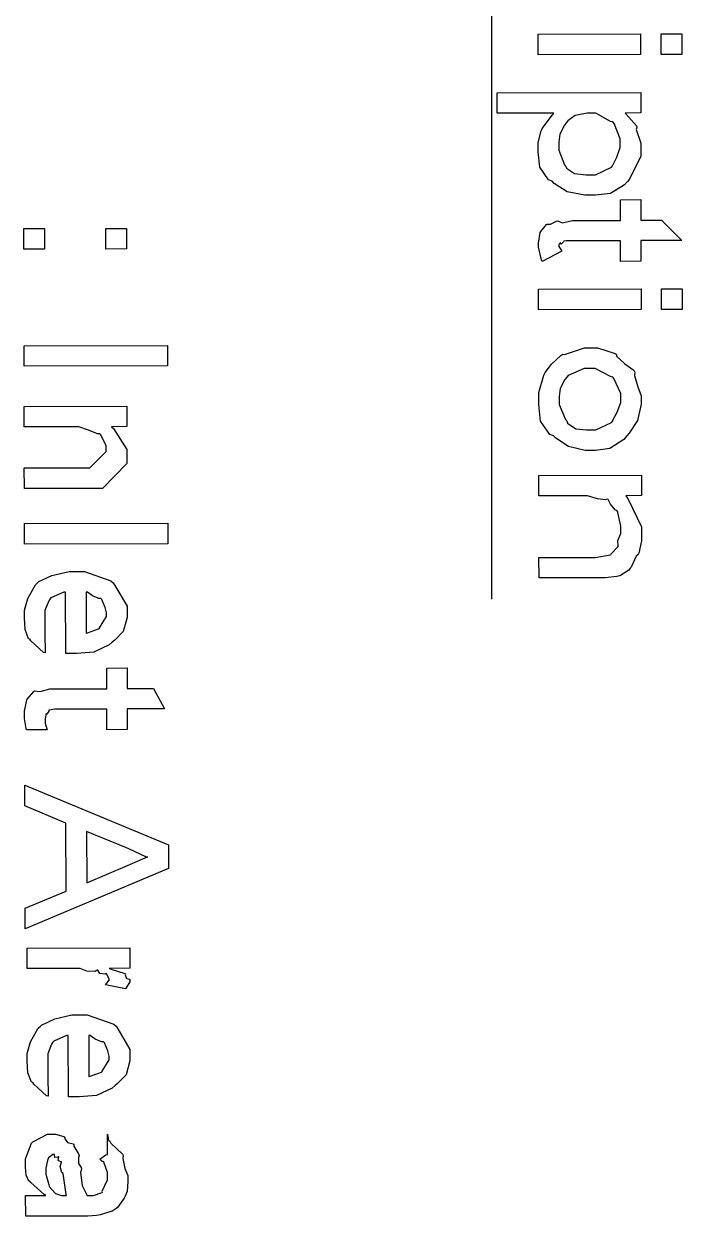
# Model space of a CAD drawing. Extents: x 0.2 to 11.6, y 0.3 to 16.2.
# Drawn here: x 9.408 to 9.854, y 2.46 to 3.268 of the extents above; entities that cross this region are included whole.
import ezdxf

# ---------------------------------------------------------------- set-up
doc = ezdxf.new("R2010")
doc.units = 0
doc.header["$MEASUREMENT"] = 0

msp = doc.modelspace()

# ---------------------------------------------------------------- linework, layer by layer
at = {"color": 0}
for p, q in [((9.72499, 4.23167), (9.72499, 2.87831)), ((9.75651, 3.26101), (9.82596, 3.26124)), ((9.75651, 3.24713), (9.75651, 3.26101)), ((9.75651, 3.26101), (9.75651, 3.26101)), ((9.82596, 3.26124), (9.82596, 3.24735)), ((9.83985, 3.26124), (9.85374, 3.26124)), ((9.83985, 3.24735), (9.83985, 3.26124)), ((9.83985, 3.26124), (9.83985, 3.26124)), ((9.85374, 3.26124), (9.85374, 3.24735)), ((9.82596, 3.24735), (9.75651, 3.24713)), ((9.85374, 3.24735), (9.83985, 3.24735)), ((9.72885, 3.22136), (9.82607, 3.22157)), ((9.72885, 3.20747), (9.72885, 3.22136)), ((9.82607, 3.22157), (9.82607, 3.20768)), ((9.82607, 3.22157), (9.82607, 3.22157)), ((9.76725, 3.20747), (9.72885, 3.20747)), ((9.76628, 3.20649), (9.76725, 3.20747)), ((9.78971, 3.20747), (9.78157, 3.20594)), ((9.79243, 3.20747), (9.78971, 3.20747)), ((9.79568, 3.20747), (9.79243, 3.20747)), ((9.79243, 3.20747), (9.79243, 3.20747)), ((9.80561, 3.20193), (9.79568, 3.20747)), ((9.82607, 3.20768), (9.81543, 3.20746)), ((9.81543, 3.20746), (9.81603, 3.20692)), ((9.81603, 3.20692), (9.82303, 3.19894)), ((9.75917, 3.19706), (9.76628, 3.20649)), ((9.77442, 3.19949), (9.77115, 3.19331)), ((9.77572, 3.20117), (9.77442, 3.19949)), ((9.77658, 3.20226), (9.77572, 3.20117)), ((9.78157, 3.20594), (9.77658, 3.20226)), ((9.80718, 3.20161), (9.80561, 3.20193)), ((9.808, 3.20063), (9.80718, 3.20161)), ((9.81218, 3.19021), (9.808, 3.20063)), ((9.82303, 3.19894), (9.82346, 3.19792)), ((9.75662, 3.18761), (9.75857, 3.19553)), ((9.75857, 3.19553), (9.759, 3.1964)), ((9.759, 3.1964), (9.75917, 3.19706)), ((9.77115, 3.19331), (9.77051, 3.18782)), ((9.82346, 3.19792), (9.82292, 3.1965)), ((9.82292, 3.1965), (9.82607, 3.18718)), ((9.75662, 3.18468), (9.75662, 3.18761)), ((9.75662, 3.18126), (9.75662, 3.18468)), ((9.77051, 3.18782), (9.77051, 3.18599)), ((9.77051, 3.18599), (9.77051, 3.1824)), ((9.80974, 3.17774), (9.81218, 3.18425)), ((9.81218, 3.18642), (9.81218, 3.19021)), ((9.81218, 3.18425), (9.81218, 3.18642)), ((9.82607, 3.18718), (9.82607, 3.18403)), ((9.82607, 3.18403), (9.82607, 3.17833)), ((9.75776, 3.1709), (9.75662, 3.18126)), ((9.77051, 3.1824), (9.77447, 3.17264)), ((9.80707, 3.17236), (9.80974, 3.17774)), ((9.82607, 3.17833), (9.81847, 3.16282)), ((9.76363, 3.16228), (9.75776, 3.1709)), ((9.77447, 3.17264), (9.77528, 3.17165)), ((9.77528, 3.17165), (9.77572, 3.17019)), ((9.77572, 3.17019), (9.78119, 3.16656)), ((9.78119, 3.16656), (9.78896, 3.16581)), ((9.79542, 3.16581), (9.8061, 3.1709)), ((9.8061, 3.1709), (9.80697, 3.17188)), ((9.80697, 3.17188), (9.80707, 3.17236)), ((9.76594, 3.16146), (9.76363, 3.16228)), ((9.76747, 3.15989), (9.76594, 3.16146)), ((9.77615, 3.15435), (9.76747, 3.15989)), ((9.78896, 3.16581), (9.79156, 3.16581)), ((9.79156, 3.16581), (9.79542, 3.16581)), ((9.81506, 3.1589), (9.80561, 3.1531)), ((9.81694, 3.16124), (9.81506, 3.1589)), ((9.81847, 3.16282), (9.81694, 3.16124)), ((9.78803, 3.15192), (9.77615, 3.15435)), ((9.79199, 3.1519), (9.78803, 3.15192)), ((9.79536, 3.15192), (9.79199, 3.1519)), ((9.80561, 3.1531), (9.79536, 3.15192)), ((9.81228, 3.14882), (9.82617, 3.14903)), ((9.81228, 3.13493), (9.81228, 3.14882)), ((9.82617, 3.14903), (9.82617, 3.13514)), ((9.76492, 3.13226), (9.76899, 3.13439)), ((9.76899, 3.13439), (9.76975, 3.1345)), ((9.76975, 3.1345), (9.76975, 3.1345)), ((9.76975, 3.1345), (9.77274, 3.13319)), ((9.77274, 3.13319), (9.77989, 3.13493)), ((9.77989, 3.13493), (9.78233, 3.13493)), ((9.78233, 3.13493), (9.81228, 3.13493)), ((9.82617, 3.13514), (9.84006, 3.13515)), ((9.84006, 3.13515), (9.85394, 3.12125)), ((9.40815, 3.12929), (9.42204, 3.12929)), ((9.40815, 3.1154), (9.40815, 3.12929)), ((9.40815, 3.12929), (9.40815, 3.12929)), ((9.42204, 3.12929), (9.42204, 3.1154)), ((9.46371, 3.12929), (9.4776, 3.1295)), ((9.46371, 3.1154), (9.46371, 3.12929)), ((9.46371, 3.12929), (9.46371, 3.12929)), ((9.4776, 3.1295), (9.4776, 3.11561)), ((9.75672, 3.11951), (9.75797, 3.12679)), ((9.75797, 3.12679), (9.75825, 3.12733)), ((9.75825, 3.12733), (9.7584, 3.12739)), ((9.7584, 3.12739), (9.76215, 3.13206)), ((9.76215, 3.13206), (9.76258, 3.13232)), ((9.76258, 3.13232), (9.76258, 3.13232)), ((9.76258, 3.13232), (9.76492, 3.13226)), ((9.75672, 3.11669), (9.75672, 3.11951)), ((9.75672, 3.11951), (9.75672, 3.11951)), ((9.77138, 3.11951), (9.77061, 3.11854)), ((9.77061, 3.11854), (9.77061, 3.11822)), ((9.77061, 3.11822), (9.77061, 3.11719)), ((9.77149, 3.11996), (9.77138, 3.11951)), ((9.77219, 3.11882), (9.77149, 3.11996)), ((9.77149, 3.11996), (9.77149, 3.11996)), ((9.7736, 3.12028), (9.77219, 3.11882)), ((9.77387, 3.12082), (9.7736, 3.12028)), ((9.77408, 3.12088), (9.77387, 3.12082)), ((9.77544, 3.12104), (9.77408, 3.12088)), ((9.78174, 3.12104), (9.77544, 3.12104)), ((9.78386, 3.12104), (9.78174, 3.12104)), ((9.81228, 3.12104), (9.78386, 3.12104)), ((9.81228, 3.10715), (9.81228, 3.12104)), ((9.85394, 3.12125), (9.82617, 3.12125)), ((9.82617, 3.12125), (9.82617, 3.10736)), ((9.42204, 3.1154), (9.40815, 3.1154)), ((9.4776, 3.11561), (9.46371, 3.1154)), ((9.75868, 3.10807), (9.75672, 3.11669)), ((9.77257, 3.1141), (9.75933, 3.10715)), ((9.77061, 3.11719), (9.77225, 3.11453)), ((9.77225, 3.11453), (9.77257, 3.1141)), ((9.75933, 3.10715), (9.75868, 3.10807)), ((9.82617, 3.10736), (9.81228, 3.10715)), ((9.82617, 3.10736), (9.82617, 3.10736)), ((9.75683, 3.08822), (9.82628, 3.08843)), ((9.75683, 3.07433), (9.75683, 3.08822)), ((9.75683, 3.08822), (9.75683, 3.08822)), ((9.82628, 3.08843), (9.82628, 3.07454)), ((9.84017, 3.08843), (9.85406, 3.08843)), ((9.84017, 3.07454), (9.84017, 3.08843)), ((9.84017, 3.08843), (9.84017, 3.08843)), ((9.85406, 3.08843), (9.85406, 3.07454)), ((9.82628, 3.07454), (9.75683, 3.07433)), ((9.85406, 3.07454), (9.84017, 3.07454)), ((9.40831, 3.04997), (9.50553, 3.05018)), ((9.40831, 3.03608), (9.40831, 3.04997)), ((9.40831, 3.04997), (9.40831, 3.04997)), ((9.50553, 3.05018), (9.50553, 3.03629)), ((9.77431, 3.04411), (9.78792, 3.0485)), ((9.78792, 3.0485), (9.79249, 3.0485)), ((9.79249, 3.0485), (9.79671, 3.0485)), ((9.79249, 3.0485), (9.79249, 3.0485)), ((9.79671, 3.0485), (9.80806, 3.04492)), ((9.76133, 3.0319), (9.76557, 3.03749)), ((9.76557, 3.03749), (9.77181, 3.04346)), ((9.77181, 3.04346), (9.77317, 3.04417)), ((9.77317, 3.04417), (9.77431, 3.04411)), ((9.80806, 3.04492), (9.8094, 3.04417)), ((9.8094, 3.04417), (9.80985, 3.04264)), ((9.80985, 3.04264), (9.81526, 3.03776)), ((9.81526, 3.03776), (9.82124, 3.03331)), ((9.50553, 3.03629), (9.40831, 3.03608)), ((9.75689, 3.01818), (9.76031, 3.02994)), ((9.76031, 3.02994), (9.76101, 3.03136)), ((9.76101, 3.03136), (9.76133, 3.0319)), ((9.77686, 3.02974), (9.77599, 3.02875)), ((9.78771, 3.03461), (9.77686, 3.02974)), ((9.79161, 3.03461), (9.78771, 3.03461)), ((9.79503, 3.03461), (9.79161, 3.03461)), ((9.79161, 3.03461), (9.79161, 3.03461)), ((9.80544, 3.02908), (9.79503, 3.03461)), ((9.82124, 3.03331), (9.822, 3.03201)), ((9.822, 3.03201), (9.82189, 3.02974)), ((9.82189, 3.02974), (9.824, 3.02214)), ((9.77468, 3.02707), (9.77143, 3.021)), ((9.77599, 3.02875), (9.77468, 3.02707)), ((9.80703, 3.02875), (9.80544, 3.02908)), ((9.80789, 3.02778), (9.80703, 3.02875)), ((9.81244, 3.01753), (9.80789, 3.02778)), ((9.824, 3.02214), (9.82633, 3.01606)), ((9.75689, 3.01378), (9.75689, 3.01818)), ((9.75689, 3.0101), (9.75689, 3.01378)), ((9.77143, 3.021), (9.77078, 3.01563)), ((9.77078, 3.01563), (9.77078, 3.01378)), ((9.77078, 3.01378), (9.77078, 3.0101)), ((9.81244, 3.01378), (9.81244, 3.01753)), ((9.81244, 3.01161), (9.81244, 3.01378)), ((9.82633, 3.01606), (9.82633, 3.014)), ((9.82633, 3.014), (9.82633, 3.01036)), ((9.40836, 3.00885), (9.47781, 3.00906)), ((9.40836, 2.99496), (9.40836, 3.00885)), ((9.40836, 3.00885), (9.40836, 3.00885)), ((9.47781, 3.00906), (9.47781, 2.99517)), ((9.75814, 2.99892), (9.75689, 3.0101)), ((9.77078, 3.0101), (9.77513, 3)), ((9.80718, 2.99951), (9.81, 3.00493)), ((9.81, 3.00493), (9.81244, 3.01161)), ((9.82633, 3.01036), (9.82389, 2.99929)), ((9.76437, 2.98986), (9.75814, 2.99892)), ((9.77513, 3), (9.77599, 2.99903)), ((9.77599, 2.99903), (9.77642, 2.9975)), ((9.77642, 2.9975), (9.78196, 2.99371)), ((9.79562, 2.99294), (9.80615, 2.99804)), ((9.80615, 2.99804), (9.80701, 2.99903)), ((9.80701, 2.99903), (9.80718, 2.99951)), ((9.82389, 2.99929), (9.81819, 2.99067)), ((9.44308, 2.99496), (9.40836, 2.99496)), ((9.44531, 2.99496), (9.44308, 2.99496)), ((9.45204, 2.99268), (9.44531, 2.99496)), ((9.45806, 2.9904), (9.45204, 2.99268)), ((9.45958, 2.9904), (9.45806, 2.9904)), ((9.46029, 2.98964), (9.45958, 2.9904)), ((9.46392, 2.9821), (9.46029, 2.98964)), ((9.47781, 2.99517), (9.46761, 2.99496)), ((9.46761, 2.99496), (9.46897, 2.99388)), ((9.46897, 2.99388), (9.47781, 2.97971)), ((9.76688, 2.98904), (9.76437, 2.98986)), ((9.7685, 2.98742), (9.76688, 2.98904)), ((9.78196, 2.99371), (9.78933, 2.99294)), ((9.78933, 2.99294), (9.79183, 2.99294)), ((9.79183, 2.99294), (9.79562, 2.99294)), ((9.81657, 2.98904), (9.81461, 2.98654)), ((9.81819, 2.99067), (9.81657, 2.98904)), ((9.46392, 2.97933), (9.46392, 2.9821)), ((9.77718, 2.98161), (9.7685, 2.98742)), ((9.78831, 2.97906), (9.77718, 2.98161)), ((9.81461, 2.98654), (9.80512, 2.98031)), ((9.45285, 2.96718), (9.46392, 2.97825)), ((9.46392, 2.97825), (9.46392, 2.97933)), ((9.47781, 2.97971), (9.47781, 2.97499)), ((9.47781, 2.97499), (9.47781, 2.97021)), ((9.79204, 2.97906), (9.78831, 2.97906)), ((9.79531, 2.97906), (9.79204, 2.97906)), ((9.80512, 2.98031), (9.79531, 2.97906)), ((9.40858, 2.95329), (9.40836, 2.96718)), ((9.40836, 2.96718), (9.447, 2.96718)), ((9.447, 2.96718), (9.45285, 2.96718)), ((9.47781, 2.97021), (9.46132, 2.95329)), ((9.75706, 2.96212), (9.8265, 2.96235)), ((9.75706, 2.94824), (9.75706, 2.96212)), ((9.8265, 2.96235), (9.8265, 2.94846)), ((9.45025, 2.95329), (9.40858, 2.95329)), ((9.46132, 2.95329), (9.45025, 2.95329)), ((9.8265, 2.94846), (9.81586, 2.94824)), ((9.78765, 2.94824), (9.75706, 2.94824)), ((9.78987, 2.94824), (9.78765, 2.94824)), ((9.79671, 2.94629), (9.78987, 2.94824)), ((9.80219, 2.94547), (9.79671, 2.94629)), ((9.80328, 2.94607), (9.80219, 2.94547)), ((9.80393, 2.94575), (9.80328, 2.94607)), ((9.80556, 2.94254), (9.80393, 2.94575)), ((9.80865, 2.93869), (9.80556, 2.94254)), ((9.81586, 2.94824), (9.81733, 2.9465)), ((9.81733, 2.9465), (9.8265, 2.92731)), ((9.81, 2.93804), (9.80865, 2.93869)), ((9.81044, 2.93707), (9.81, 2.93804)), ((9.81261, 2.92779), (9.81044, 2.93707)), ((9.40853, 2.92953), (9.50575, 2.92974)), ((9.40853, 2.91564), (9.40853, 2.92953)), ((9.40853, 2.92953), (9.40853, 2.92953)), ((9.50575, 2.92974), (9.50575, 2.91585)), ((9.81261, 2.92437), (9.81261, 2.92779)), ((9.81261, 2.92279), (9.81261, 2.92437)), ((9.8265, 2.92731), (9.8265, 2.9209)), ((9.8106, 2.91803), (9.81261, 2.92279)), ((9.81076, 2.91439), (9.8106, 2.91803)), ((9.8265, 2.91781), (9.82465, 2.9094)), ((9.8265, 2.9209), (9.8265, 2.91781)), ((9.50575, 2.91585), (9.40853, 2.91564)), ((9.79514, 2.90657), (9.80533, 2.90821)), ((9.80533, 2.90821), (9.80588, 2.90853)), ((9.80582, 2.90869), (9.81054, 2.91374)), ((9.80588, 2.90853), (9.80582, 2.90869)), ((9.81054, 2.91374), (9.81088, 2.91439)), ((9.81088, 2.91439), (9.81076, 2.91439)), ((9.82433, 2.90853), (9.82297, 2.9075)), ((9.82465, 2.9094), (9.82433, 2.90853)), ((9.75726, 2.89268), (9.75706, 2.90657)), ((9.75706, 2.90657), (9.79156, 2.90657)), ((9.79156, 2.90657), (9.79514, 2.90657)), ((9.81944, 2.8999), (9.8189, 2.89919)), ((9.82297, 2.9075), (9.81944, 2.8999)), ((9.41824, 2.89014), (9.42719, 2.89432)), ((9.42719, 2.89432), (9.43875, 2.89697)), ((9.43875, 2.89697), (9.44265, 2.89697)), ((9.44265, 2.89697), (9.44917, 2.89697)), ((9.44917, 2.89697), (9.46718, 2.89068)), ((9.79937, 2.89268), (9.75726, 2.89268)), ((9.75726, 2.89268), (9.75726, 2.89268)), ((9.80192, 2.89268), (9.79937, 2.89268)), ((9.80974, 2.89367), (9.80192, 2.89268)), ((9.81153, 2.89399), (9.80974, 2.89367)), ((9.81222, 2.89421), (9.81153, 2.89399)), ((9.81788, 2.898), (9.81222, 2.89421)), ((9.8189, 2.89919), (9.81788, 2.898)), ((9.41075, 2.87864), (9.41596, 2.88807)), ((9.41596, 2.88807), (9.41749, 2.88938)), ((9.41749, 2.88938), (9.41824, 2.89014)), ((9.46718, 2.89068), (9.46869, 2.88938)), ((9.46869, 2.88938), (9.46983, 2.88758)), ((9.46983, 2.88758), (9.47803, 2.87364)), ((9.40858, 2.87093), (9.41075, 2.87864)), ((9.42507, 2.87706), (9.42247, 2.87056)), ((9.42594, 2.87853), (9.42507, 2.87706)), ((9.42654, 2.87924), (9.42594, 2.87853)), ((9.43522, 2.88303), (9.42654, 2.87924)), ((9.43636, 2.88308), (9.43522, 2.88303)), ((9.43658, 2.84142), (9.43636, 2.88308)), ((9.45025, 2.88308), (9.45025, 2.85531)), ((9.45128, 2.88303), (9.45025, 2.88308)), ((9.45025, 2.88308), (9.45025, 2.88308)), ((9.45458, 2.88064), (9.45128, 2.88303)), ((9.45888, 2.87864), (9.45458, 2.88064)), ((9.46024, 2.87875), (9.45888, 2.87864)), ((9.46089, 2.8781), (9.46024, 2.87875)), ((9.46317, 2.87267), (9.46089, 2.8781)), ((9.40858, 2.86833), (9.40858, 2.87093)), ((9.40858, 2.86567), (9.40858, 2.86833)), ((9.42247, 2.87056), (9.42247, 2.86833)), ((9.42247, 2.86833), (9.42247, 2.86637)), ((9.46414, 2.86897), (9.46317, 2.87267)), ((9.46414, 2.86649), (9.46414, 2.86897)), ((9.46414, 2.86897), (9.46414, 2.86897)), ((9.47803, 2.87364), (9.47803, 2.86897)), ((9.47803, 2.86897), (9.47803, 2.86583)), ((9.40901, 2.85764), (9.40858, 2.86567)), ((9.42247, 2.86637), (9.42247, 2.86199)), ((9.42247, 2.86199), (9.42247, 2.86051)), ((9.42247, 2.86051), (9.42247, 2.85921)), ((9.45936, 2.85894), (9.46414, 2.86649)), ((9.47803, 2.86583), (9.47547, 2.85639)), ((9.41135, 2.85151), (9.40901, 2.85764)), ((9.41228, 2.85118), (9.41135, 2.85151)), ((9.42247, 2.85921), (9.42247, 2.85628)), ((9.42247, 2.85628), (9.42247, 2.85531)), ((9.42247, 2.85531), (9.42269, 2.84185)), ((9.42247, 2.85531), (9.42247, 2.85531)), ((9.45025, 2.85531), (9.45122, 2.85542)), ((9.45122, 2.85542), (9.45882, 2.85813)), ((9.45882, 2.85813), (9.45936, 2.85856)), ((9.45936, 2.85856), (9.45936, 2.85894)), ((9.47547, 2.85639), (9.46967, 2.85053)), ((9.41292, 2.85004), (9.41228, 2.85118)), ((9.42156, 2.84224), (9.41292, 2.85004)), ((9.46604, 2.84728), (9.45546, 2.84239)), ((9.46804, 2.84924), (9.46604, 2.84728)), ((9.46967, 2.85053), (9.46804, 2.84924)), ((9.42269, 2.84185), (9.42156, 2.84224)), ((9.43718, 2.84142), (9.43658, 2.84142)), ((9.43901, 2.84142), (9.43718, 2.84142)), ((9.43983, 2.84142), (9.43901, 2.84142)), ((9.44374, 2.84142), (9.43983, 2.84142)), ((9.45546, 2.84239), (9.44374, 2.84142)), ((9.46425, 2.83149), (9.47814, 2.83171)), ((9.46425, 2.8176), (9.46425, 2.83149)), ((9.47814, 2.83171), (9.47814, 2.81782)), ((9.41058, 2.81071), (9.41487, 2.81581)), ((9.41487, 2.81581), (9.41542, 2.81608)), ((9.41542, 2.81608), (9.41542, 2.81608)), ((9.41542, 2.81608), (9.41922, 2.81569)), ((9.41922, 2.81569), (9.42578, 2.8176)), ((9.42578, 2.8176), (9.428, 2.8176)), ((9.428, 2.8176), (9.46425, 2.8176)), ((9.47814, 2.81782), (9.49593, 2.81782)), ((9.49593, 2.81782), (9.50331, 2.80393)), ((9.40869, 2.80236), (9.4101, 2.81)), ((9.4101, 2.81), (9.41043, 2.81065)), ((9.41043, 2.81065), (9.41058, 2.81071)), ((9.42518, 2.80306), (9.42497, 2.8024)), ((9.4254, 2.80317), (9.42518, 2.80306)), ((9.42925, 2.80371), (9.4254, 2.80317)), ((9.43061, 2.80371), (9.42925, 2.80371)), ((9.46425, 2.80371), (9.43061, 2.80371)), ((9.46425, 2.78982), (9.46425, 2.80371)), ((9.50331, 2.80393), (9.47814, 2.80393)), ((9.47814, 2.80393), (9.47814, 2.79004)), ((9.40869, 2.79958), (9.40869, 2.80236)), ((9.40869, 2.79742), (9.40869, 2.79958)), ((9.40967, 2.79075), (9.40869, 2.79742)), ((9.42307, 2.80003), (9.42258, 2.79693)), ((9.42258, 2.79693), (9.42258, 2.7959)), ((9.42258, 2.7959), (9.42258, 2.79438)), ((9.42324, 2.80067), (9.42307, 2.80003)), ((9.42378, 2.8004), (9.42324, 2.80067)), ((9.42324, 2.80067), (9.42324, 2.80067)), ((9.42497, 2.8024), (9.42378, 2.8004)), ((9.40999, 2.78982), (9.40967, 2.79075)), ((9.42387, 2.78982), (9.40999, 2.78982)), ((9.42258, 2.79438), (9.42367, 2.79047)), ((9.42367, 2.79047), (9.42387, 2.78982)), ((9.42387, 2.78982), (9.42387, 2.78982)), ((9.47814, 2.79004), (9.46425, 2.78982)), ((9.40885, 2.75217), (9.50607, 2.71181)), ((9.40885, 2.73828), (9.40885, 2.75217)), ((9.40885, 2.75217), (9.40885, 2.75217)), ((9.43663, 2.72657), (9.40885, 2.73828)), ((9.43685, 2.68056), (9.43663, 2.72657)), ((9.45051, 2.72092), (9.45074, 2.68619)), ((9.47765, 2.70985), (9.45051, 2.72092)), ((9.45051, 2.72092), (9.45051, 2.72092)), ((9.47917, 2.70919), (9.47765, 2.70985)), ((9.49126, 2.70356), (9.47917, 2.70919)), ((9.50607, 2.71181), (9.50607, 2.69575)), ((9.45074, 2.68619), (9.47829, 2.69792)), ((9.47829, 2.69792), (9.48036, 2.69868)), ((9.48036, 2.69868), (9.49192, 2.70367)), ((9.49218, 2.70378), (9.49126, 2.70356)), ((9.49192, 2.70367), (9.49218, 2.70378)), ((9.50607, 2.69575), (9.40907, 2.65494)), ((9.40907, 2.66883), (9.43685, 2.68056)), ((9.40907, 2.65494), (9.40907, 2.66883)), ((9.41043, 2.64193), (9.47988, 2.64214)), ((9.41043, 2.62804), (9.41043, 2.64193)), ((9.41043, 2.64193), (9.41043, 2.64193)), ((9.47988, 2.64214), (9.47988, 2.62825)), ((9.44471, 2.62804), (9.41043, 2.62804)), ((9.44624, 2.62804), (9.44471, 2.62804)), ((9.45079, 2.62619), (9.44624, 2.62804)), ((9.45638, 2.62614), (9.45079, 2.62619)), ((9.45774, 2.62696), (9.45638, 2.62614)), ((9.45828, 2.62685), (9.45774, 2.62696)), ((9.45969, 2.62468), (9.45828, 2.62685)), ((9.47988, 2.62825), (9.46599, 2.62804)), ((9.46599, 2.62804), (9.46739, 2.62771)), ((9.46739, 2.62771), (9.47661, 2.62468)), ((9.46294, 2.62418), (9.45969, 2.62468)), ((9.46381, 2.62457), (9.46294, 2.62418)), ((9.46337, 2.61697), (9.46599, 2.62007)), ((9.46414, 2.62435), (9.46381, 2.62457)), ((9.46599, 2.6211), (9.46414, 2.62435)), ((9.46599, 2.62007), (9.46599, 2.6211)), ((9.46599, 2.6211), (9.46599, 2.6211)), ((9.47661, 2.62468), (9.47706, 2.62435)), ((9.47706, 2.62435), (9.47678, 2.62381)), ((9.47678, 2.62381), (9.47775, 2.62131)), ((9.47988, 2.61908), (9.47749, 2.61492)), ((9.47775, 2.62131), (9.47988, 2.62082)), ((9.47988, 2.62082), (9.47988, 2.62067)), ((9.47988, 2.62067), (9.47988, 2.61908)), ((9.47706, 2.61436), (9.46337, 2.61697)), ((9.46337, 2.61697), (9.46337, 2.61697)), ((9.47749, 2.61492), (9.47706, 2.61436)), ((9.42014, 2.58979), (9.4291, 2.59397)), ((9.4291, 2.59397), (9.44065, 2.59663)), ((9.44065, 2.59663), (9.44456, 2.59663)), ((9.44456, 2.59663), (9.45107, 2.59663)), ((9.45107, 2.59663), (9.46907, 2.59033)), ((9.41265, 2.57829), (9.41786, 2.58772)), ((9.41786, 2.58772), (9.41938, 2.58903)), ((9.41938, 2.58903), (9.42014, 2.58979)), ((9.46907, 2.59033), (9.4706, 2.58903)), ((9.4706, 2.58903), (9.47174, 2.58724)), ((9.47174, 2.58724), (9.47993, 2.57329)), ((9.41049, 2.57058), (9.41265, 2.57829)), ((9.42785, 2.57818), (9.42697, 2.57671)), ((9.42844, 2.57889), (9.42785, 2.57818)), ((9.43713, 2.58268), (9.42844, 2.57889)), ((9.43826, 2.58274), (9.43713, 2.58268)), ((9.43847, 2.54107), (9.43826, 2.58274)), ((9.45215, 2.58274), (9.45215, 2.55496)), ((9.45318, 2.58268), (9.45215, 2.58274)), ((9.45215, 2.58274), (9.45215, 2.58274)), ((9.45649, 2.58029), (9.45318, 2.58268)), ((9.46078, 2.57829), (9.45649, 2.58029)), ((9.46213, 2.5784), (9.46078, 2.57829)), ((9.46278, 2.57775), (9.46213, 2.5784)), ((9.46506, 2.57232), (9.46278, 2.57775)), ((9.41049, 2.56799), (9.41049, 2.57058)), ((9.42697, 2.57671), (9.42437, 2.57021)), ((9.42437, 2.57021), (9.42437, 2.56799)), ((9.46604, 2.56862), (9.46506, 2.57232)), ((9.47993, 2.57329), (9.47993, 2.56862)), ((9.41049, 2.56532), (9.41049, 2.56799)), ((9.41092, 2.55729), (9.41049, 2.56532)), ((9.42437, 2.56799), (9.42437, 2.56603)), ((9.42437, 2.56603), (9.42437, 2.56164)), ((9.42437, 2.56164), (9.42437, 2.56017)), ((9.46126, 2.5586), (9.46604, 2.56614)), ((9.46604, 2.56614), (9.46604, 2.56862)), ((9.46604, 2.56862), (9.46604, 2.56862)), ((9.47993, 2.56549), (9.47737, 2.55604)), ((9.47993, 2.56862), (9.47993, 2.56549)), ((9.41325, 2.55117), (9.41092, 2.55729)), ((9.42437, 2.56017), (9.42437, 2.55886)), ((9.42437, 2.55886), (9.42437, 2.55593)), ((9.42437, 2.55593), (9.42437, 2.55496)), ((9.42437, 2.55496), (9.42458, 2.5415)), ((9.42437, 2.55496), (9.42437, 2.55496)), ((9.45215, 2.55496), (9.45313, 2.55507)), ((9.45313, 2.55507), (9.46072, 2.55778)), ((9.46072, 2.55778), (9.46126, 2.55821)), ((9.46126, 2.55821), (9.46126, 2.5586)), ((9.47737, 2.55604), (9.47157, 2.55018)), ((9.41417, 2.55083), (9.41325, 2.55117)), ((9.41482, 2.54969), (9.41417, 2.55083)), ((9.42344, 2.54189), (9.41482, 2.54969)), ((9.46793, 2.54693), (9.45736, 2.54204)), ((9.46994, 2.54889), (9.46793, 2.54693)), ((9.47157, 2.55018), (9.46994, 2.54889)), ((9.42458, 2.5415), (9.42344, 2.54189)), ((9.43907, 2.54107), (9.43847, 2.54107)), ((9.44092, 2.54107), (9.43907, 2.54107)), ((9.44174, 2.54107), (9.44092, 2.54107)), ((9.44564, 2.54107), (9.44174, 2.54107)), ((9.45736, 2.54204), (9.44564, 2.54107)), ((9.41465, 2.51079), (9.42426, 2.51585)), ((9.42426, 2.51585), (9.42746, 2.51585)), ((9.42746, 2.51585), (9.42958, 2.51585)), ((9.42958, 2.51585), (9.43528, 2.51421)), ((9.43528, 2.51421), (9.43593, 2.51389)), ((9.43593, 2.51389), (9.43571, 2.51318)), ((9.43571, 2.51318), (9.43776, 2.51014)), ((9.46479, 2.51585), (9.46474, 2.51585)), ((9.46474, 2.51585), (9.4655, 2.51156)), ((9.46479, 2.50196), (9.46479, 2.51585)), ((9.40924, 2.49908), (9.41336, 2.50976)), ((9.41336, 2.50976), (9.41422, 2.51064)), ((9.41422, 2.51064), (9.41465, 2.51079)), ((9.43776, 2.51014), (9.44163, 2.50922)), ((9.44163, 2.50922), (9.442, 2.50868)), ((9.442, 2.50868), (9.44194, 2.5076)), ((9.44194, 2.5076), (9.44547, 2.502)), ((9.4655, 2.51156), (9.46631, 2.51107)), ((9.46631, 2.51107), (9.46718, 2.50976)), ((9.46718, 2.50976), (9.47487, 2.50239)), ((9.40924, 2.49522), (9.40924, 2.49908)), ((9.42426, 2.49794), (9.42313, 2.49283)), ((9.42464, 2.49935), (9.42426, 2.49794)), ((9.42492, 2.49978), (9.42464, 2.49935)), ((9.42774, 2.50196), (9.42492, 2.49978)), ((9.42876, 2.50196), (9.42774, 2.50196)), ((9.42882, 2.50196), (9.42876, 2.50196)), ((9.42914, 2.50011), (9.42882, 2.50196)), ((9.43115, 2.50032), (9.42914, 2.50011)), ((9.43158, 2.50065), (9.43115, 2.50032)), ((9.43142, 2.49804), (9.43181, 2.50043)), ((9.43315, 2.49707), (9.43142, 2.49804)), ((9.43181, 2.50043), (9.43158, 2.50065)), ((9.43272, 2.49388), (9.43365, 2.49681)), ((9.43354, 2.49718), (9.43315, 2.49707)), ((9.43365, 2.49681), (9.43354, 2.49718)), ((9.44569, 2.50131), (9.44521, 2.50011)), ((9.44521, 2.50011), (9.44526, 2.49588)), ((9.44547, 2.502), (9.44569, 2.50131)), ((9.45958, 2.49892), (9.46376, 2.50174)), ((9.46126, 2.49735), (9.45958, 2.49892)), ((9.46175, 2.49739), (9.46126, 2.49735)), ((9.46224, 2.49685), (9.46175, 2.49739)), ((9.46479, 2.4899), (9.46224, 2.49685)), ((9.46376, 2.50174), (9.46479, 2.50196)), ((9.47487, 2.50239), (9.47542, 2.50131)), ((9.47542, 2.50131), (9.4751, 2.49924)), ((9.4751, 2.49924), (9.4765, 2.49262)), ((9.40924, 2.49349), (9.40924, 2.49522)), ((9.40961, 2.48817), (9.40924, 2.49349)), ((9.41151, 2.484), (9.40961, 2.48817)), ((9.42313, 2.49283), (9.42313, 2.4911)), ((9.42313, 2.4911), (9.42313, 2.48876)), ((9.42313, 2.48876), (9.42475, 2.48247)), ((9.43392, 2.48985), (9.43272, 2.49388)), ((9.43483, 2.48915), (9.43392, 2.48985)), ((9.43494, 2.48753), (9.43483, 2.48915)), ((9.44526, 2.49588), (9.44704, 2.49317)), ((9.44721, 2.49219), (9.44661, 2.48985)), ((9.44661, 2.48985), (9.4476, 2.48113)), ((9.44704, 2.49317), (9.44721, 2.49219)), ((9.46479, 2.48742), (9.46479, 2.4899)), ((9.4765, 2.49262), (9.47868, 2.48774)), ((9.41228, 2.48394), (9.41151, 2.484)), ((9.41282, 2.48307), (9.41228, 2.48394)), ((9.42182, 2.47493), (9.41282, 2.48307)), ((9.42475, 2.48247), (9.42507, 2.48176)), ((9.42507, 2.48176), (9.42524, 2.48047)), ((9.42524, 2.48047), (9.42919, 2.47601)), ((9.43679, 2.47504), (9.43494, 2.48753)), ((9.4476, 2.48113), (9.45051, 2.47515)), ((9.46115, 2.47721), (9.46479, 2.48486)), ((9.46479, 2.48486), (9.46479, 2.48742)), ((9.47868, 2.48383), (9.47803, 2.477)), ((9.47868, 2.48774), (9.47868, 2.48611)), ((9.47868, 2.48611), (9.47868, 2.48383)), ((9.40944, 2.46029), (9.40924, 2.47418)), ((9.40924, 2.47418), (9.41271, 2.47418)), ((9.41271, 2.47418), (9.42051, 2.47418)), ((9.42051, 2.47418), (9.42313, 2.47418)), ((9.42313, 2.47418), (9.42182, 2.47493)), ((9.42313, 2.47418), (9.42313, 2.47418)), ((9.42919, 2.47601), (9.42964, 2.47569)), ((9.42964, 2.47569), (9.42964, 2.47569)), ((9.42964, 2.47569), (9.43371, 2.47418)), ((9.43371, 2.47418), (9.43506, 2.47418)), ((9.43506, 2.47418), (9.43701, 2.47418)), ((9.43701, 2.47418), (9.43679, 2.47504)), ((9.43701, 2.47418), (9.43701, 2.47418)), ((9.45051, 2.47515), (9.4509, 2.47418)), ((9.4509, 2.47418), (9.4515, 2.47418)), ((9.4515, 2.47418), (9.45281, 2.47418)), ((9.45281, 2.47418), (9.45329, 2.47418)), ((9.45329, 2.47418), (9.45535, 2.47418)), ((9.45535, 2.47418), (9.4611, 2.47635)), ((9.4611, 2.47635), (9.46153, 2.47678)), ((9.46153, 2.47678), (9.46115, 2.47721)), ((9.47607, 2.47244), (9.47493, 2.47092)), ((9.47651, 2.47331), (9.47607, 2.47244)), ((9.47803, 2.477), (9.47651, 2.47331)), ((9.46912, 2.46442), (9.46804, 2.46365)), ((9.46978, 2.46479), (9.46912, 2.46442)), ((9.47157, 2.46625), (9.46978, 2.46479)), ((9.47493, 2.47092), (9.47157, 2.46625)), ((9.41157, 2.46029), (9.40944, 2.46029)), ((9.41792, 2.46029), (9.41157, 2.46029)), ((9.42074, 2.46029), (9.41792, 2.46029)), ((9.42399, 2.46029), (9.42074, 2.46029)), ((9.43392, 2.46029), (9.42399, 2.46029)), ((9.43831, 2.46029), (9.43392, 2.46029)), ((9.44937, 2.46029), (9.43831, 2.46029)), ((9.45139, 2.46029), (9.44937, 2.46029)), ((9.4574, 2.46078), (9.45139, 2.46029)), ((9.45871, 2.46094), (9.4574, 2.46078)), ((9.45975, 2.4611), (9.45871, 2.46094)), ((9.46804, 2.46365), (9.45975, 2.4611))]:
    msp.add_line(p, q, dxfattribs=at)

doc.saveas('drawing.dxf')
